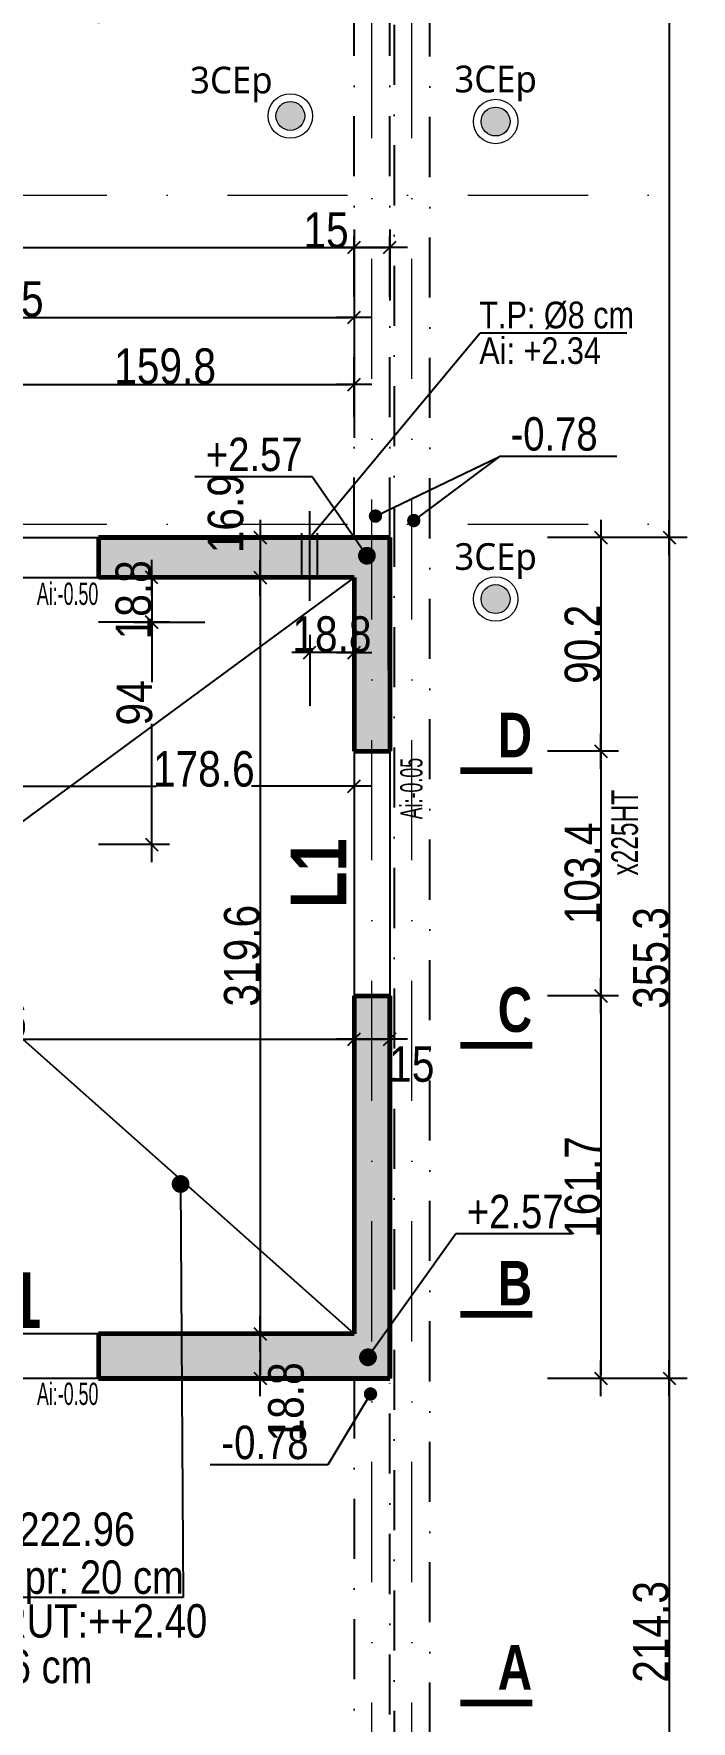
# Model space of a CAD drawing. Header units: millimetres. Extents: x 27344 to 33753, y -41751 to -37578.
# Drawn here: x 32380 to 32658, y -39398 to -38685 of the extents above; entities that cross this region are included whole.
import ezdxf
from ezdxf.enums import TextEntityAlignment as Align

# ---------------------------------------------------------------- set-up
doc = ezdxf.new("R2010")
doc.units = ezdxf.units.MM
doc.linetypes.add('TIRETPTX2', pattern=[50.8, 25.4, -12.7, 0, -12.7])
for name, color, linetype in [('01_cote_gen', 4, 'Continuous'), ('01_linteaux', 2, 'Continuous'), ('01_poch_murs', 253, 'Continuous'), ('01_resv', 32, 'Continuous'), ('01_texte', 230, 'Continuous'), ('AA_COTES', 2, 'Continuous')]:
    doc.layers.add(name, color=color, linetype=linetype)
doc.layers.add('01_murs_coup', color=5, linetype='Continuous', lineweight=60)
doc.layers.add('01_tram_axes', color=2, linetype='TIRETPTX2', lineweight=9)
doc.styles.add('ARIAL NA', font='ARIALN.TTF')
doc.styles.add('impact', font='impact.ttf')
doc.styles.add('STYLE2', font='ARIALN.TTF')
doc.styles.add('Trebuchet MS (bold italic)', font='trebucbi.ttf')
doc.dimstyles.new('JB50', dxfattribs={"dimscale": 0.1, "dimtxt": 150, "dimasz": 15, "dimexe": 0.1, "dimexo": 0.1, "dimgap": 0.09, "dimtad": 1, "dimdec": 1, "dimdsep": 46, "dimtxsty": 'STYLE2', "dimblk1": 'BOND_G', "dimblk2": 'BOND_D', "dimsah": 1, "dimcen": 1.5, "dimdle": 0.01, "dimse1": 1, "dimse2": 1, "dimclrd": 4, "dimclre": 2, "dimclrt": 6, "dimazin": 2, "dimtfac": 2.333333, "dimtdec": 1, "dimtix": 1, "dimtmove": 2, "dimatfit": 3, "dimldrblk": 'BOND_G', "dimfxl": 1, "dimtolj": 1, "dimtzin": 0, "dimarcsym": 0})

# ---------------------------------------------------------------- blocks, each defined once
blk = doc.blocks.new('BOND_G')
at = {"layer": 'AA_COTES', "color": 0}
for p, q in [((0, -5), (0, 15)), ((5, 0), (-5, 0)), ((1.77, 1.77), (-1.77, -1.77))]:
    blk.add_line(p, q, dxfattribs=at)
blk = doc.blocks.new('BOND_D')
at = {"layer": 'AA_COTES', "color": 0}
for p, q in [((0, 5), (0, -15)), ((5, 0), (-5, 0)), ((-1.77, -1.77), (1.77, 1.77))]:
    blk.add_line(p, q, dxfattribs=at)
blk = doc.blocks.new('*D3616')
at = {"layer": '01_cote_gen', "color": 4, "lineweight": -2, "ltscale": 0.1, "transparency": 16777216}
blk.add_line((32528.87, -39621.58), (32179.33, -39621.58), dxfattribs=at)
at = {"layer": 'Defpoints', "color": 0, "ltscale": 0.1, "transparency": 16777216}
for p in [(32530.37, -39252.82), (32177.83, -39256.39), (32177.83, -39621.58)]:
    blk.add_point(p, dxfattribs=at)
at = {"layer": '01_cote_gen', "color": 4, "lineweight": -2, "ltscale": 0.1, "transparency": 16777216, "xscale": 1.5, "yscale": 1.5, "zscale": 1.5, "rotation": 180}
blk.add_blockref('BOND_D', (32177.83, -39621.58), dxfattribs=at)
at = {"layer": '01_cote_gen', "color": 4, "lineweight": -2, "ltscale": 0.1, "transparency": 16777216, "xscale": 1.5, "yscale": 1.5, "zscale": 1.5}
blk.add_blockref('BOND_G', (32530.37, -39621.58), dxfattribs=at)
at = {"layer": '01_cote_gen', "color": 6, "ltscale": 0.1, "transparency": 16777216, "insert": (32354.1, -39613.92), "char_height": 15, "attachment_point": 5, "style": 'STYLE2'}
blk.add_mtext('\\A1;352.5', dxfattribs=at)
blk = doc.blocks.new('*D3617')
at = {"layer": '01_cote_gen', "color": 4, "lineweight": -2, "ltscale": 0.1, "transparency": 16777216}
blk.add_line((32528.87, -39593.63), (32408.73, -39593.63), dxfattribs=at)
at = {"layer": 'Defpoints', "color": 0, "ltscale": 0.1, "transparency": 16777216}
for p in [(32407.23, -39252.82), (32530.37, -39252.82), (32407.23, -39593.63)]:
    blk.add_point(p, dxfattribs=at)
at = {"layer": '01_cote_gen', "color": 4, "lineweight": -2, "ltscale": 0.1, "transparency": 16777216, "xscale": 1.5, "yscale": 1.5, "zscale": 1.5, "rotation": 180}
blk.add_blockref('BOND_D', (32407.23, -39593.63), dxfattribs=at)
at = {"layer": '01_cote_gen', "color": 4, "lineweight": -2, "ltscale": 0.1, "transparency": 16777216, "xscale": 1.5, "yscale": 1.5, "zscale": 1.5}
blk.add_blockref('BOND_G', (32530.37, -39593.63), dxfattribs=at)
at = {"layer": '01_cote_gen', "color": 6, "ltscale": 0.1, "transparency": 16777216, "insert": (32468.8, -39585.96), "char_height": 15, "attachment_point": 5, "style": 'STYLE2'}
blk.add_mtext('\\A1;123.1', dxfattribs=at)
blk = doc.blocks.new('*D3618')
at = {"layer": '01_cote_gen', "color": 4, "lineweight": -2, "ltscale": 0.1, "transparency": 16777216}
blk.add_line((32405.73, -39593.63), (32305.3, -39593.63), dxfattribs=at)
at = {"layer": 'Defpoints', "color": 0, "ltscale": 0.1, "transparency": 16777216}
for p in [(32303.8, -39252.82), (32407.23, -39252.82), (32303.8, -39593.63)]:
    blk.add_point(p, dxfattribs=at)
at = {"layer": '01_cote_gen', "color": 4, "lineweight": -2, "ltscale": 0.1, "transparency": 16777216, "xscale": 1.5, "yscale": 1.5, "zscale": 1.5, "rotation": 180}
blk.add_blockref('BOND_D', (32303.8, -39593.63), dxfattribs=at)
at = {"layer": '01_cote_gen', "color": 4, "lineweight": -2, "ltscale": 0.1, "transparency": 16777216, "xscale": 1.5, "yscale": 1.5, "zscale": 1.5}
blk.add_blockref('BOND_G', (32407.23, -39593.63), dxfattribs=at)
at = {"layer": '01_cote_gen', "color": 6, "ltscale": 0.1, "transparency": 16777216, "insert": (32355.51, -39585.96), "char_height": 15, "attachment_point": 5, "style": 'STYLE2'}
blk.add_mtext('\\A1;103.4', dxfattribs=at)
blk = doc.blocks.new('*D3472')
at = {"layer": '01_cote_gen', "color": 4, "lineweight": -2, "ltscale": 0.1, "transparency": 16777216}
blk.add_line((32408.73, -38657.63), (32528.87, -38657.63), dxfattribs=at)
at = {"layer": 'Defpoints', "color": 0, "ltscale": 0.1, "transparency": 16777216}
for p in [(32530.37, -38657.63), (32407.23, -38682.56), (32530.37, -38693.97)]:
    blk.add_point(p, dxfattribs=at)
at = {"layer": '01_cote_gen', "color": 4, "lineweight": -2, "ltscale": 0.1, "transparency": 16777216, "xscale": 1.5, "yscale": 1.5, "zscale": 1.5, "rotation": 180}
blk.add_blockref('BOND_G', (32407.23, -38657.63), dxfattribs=at)
at = {"layer": '01_cote_gen', "color": 4, "lineweight": -2, "ltscale": 0.1, "transparency": 16777216, "xscale": 1.5, "yscale": 1.5, "zscale": 1.5}
blk.add_blockref('BOND_D', (32530.37, -38657.63), dxfattribs=at)
at = {"layer": '01_cote_gen', "color": 6, "ltscale": 0.1, "transparency": 16777216, "insert": (32468.8, -38649.97), "char_height": 15, "attachment_point": 5, "style": 'STYLE2'}
blk.add_mtext('\\A1;123.1', dxfattribs=at)
blk = doc.blocks.new('*D3632')
at = {"layer": '01_cote_gen', "color": 4, "lineweight": -2, "ltscale": 0.1, "transparency": 16777216}
for p, q in [((32429.76, -38912.9), (32429.76, -38911.4)), ((32429.76, -38914.4), (32429.76, -38933.21)), ((32429.76, -38934.71), (32429.76, -38936.21))]:
    blk.add_line(p, q, dxfattribs=at)
at = {"layer": 'Defpoints', "color": 0, "ltscale": 0.1, "transparency": 16777216}
for p in [(32414.21, -38914.4), (32336.75, -38933.21), (32429.76, -38933.21)]:
    blk.add_point(p, dxfattribs=at)
at = {"layer": '01_cote_gen', "color": 4, "lineweight": -2, "ltscale": 0.1, "transparency": 16777216, "xscale": 1.5, "yscale": 1.5, "zscale": 1.5}
for name, p, rotation in [('BOND_G', (32429.76, -38914.4), 270), ('BOND_D', (32429.76, -38933.21), 90)]:
    blk.add_blockref(name, p, dxfattribs=dict(at, rotation=rotation))
at = {"layer": '01_cote_gen', "color": 6, "ltscale": 0.1, "transparency": 16777216, "insert": (32422.09, -38923.8), "char_height": 15, "attachment_point": 5, "rotation": 90, "style": 'STYLE2'}
blk.add_mtext('\\A1;18.8', dxfattribs=at)
blk = doc.blocks.new('*D3633')
at = {"layer": '01_cote_gen', "color": 4, "lineweight": -2, "ltscale": 0.1, "transparency": 16777216}
for p, q in [((32429.76, -38934.71), (32429.76, -38958.55)), ((32429.76, -39025.71), (32429.76, -38976.14))]:
    blk.add_line(p, q, dxfattribs=at)
at = {"layer": 'Defpoints', "color": 0, "ltscale": 0.1, "transparency": 16777216}
for p in [(32336.75, -38933.21), (32336.75, -39027.21), (32429.76, -39027.21)]:
    blk.add_point(p, dxfattribs=at)
at = {"layer": '01_cote_gen', "color": 4, "lineweight": -2, "ltscale": 0.1, "transparency": 16777216, "xscale": 1.5, "yscale": 1.5, "zscale": 1.5}
for name, p, rotation in [('BOND_G', (32429.76, -38933.21), 90), ('BOND_D', (32429.76, -39027.21), 270)]:
    blk.add_blockref(name, p, dxfattribs=dict(at, rotation=rotation))
at = {"layer": '01_cote_gen', "color": 6, "ltscale": 0.1, "transparency": 16777216, "insert": (32422.55, -38967.35), "char_height": 15, "attachment_point": 5, "rotation": 90, "style": 'STYLE2'}
blk.add_mtext('\\A1;94', dxfattribs=at)
blk = doc.blocks.new('*D3635')
at = {"layer": '01_cote_gen', "color": 4, "lineweight": -2, "ltscale": 0.1, "transparency": 16777216}
for p, q in [((32338.25, -39002.54), (32431.6, -39002.54)), ((32513.83, -39002.54), (32471.96, -39002.54))]:
    blk.add_line(p, q, dxfattribs=at)
at = {"layer": 'Defpoints', "color": 0, "ltscale": 0.1, "transparency": 16777216}
for p in [(32515.33, -39002.54), (32336.75, -39009.59), (32515.33, -39009.59)]:
    blk.add_point(p, dxfattribs=at)
at = {"layer": '01_cote_gen', "color": 4, "lineweight": -2, "ltscale": 0.1, "transparency": 16777216, "xscale": 1.5, "yscale": 1.5, "zscale": 1.5, "rotation": 180}
blk.add_blockref('BOND_G', (32336.75, -39002.54), dxfattribs=at)
at = {"layer": '01_cote_gen', "color": 4, "lineweight": -2, "ltscale": 0.1, "transparency": 16777216, "xscale": 1.5, "yscale": 1.5, "zscale": 1.5}
blk.add_blockref('BOND_D', (32515.33, -39002.54), dxfattribs=at)
at = {"layer": '01_cote_gen', "color": 6, "ltscale": 0.1, "transparency": 16777216, "insert": (32451.78, -38995.33), "char_height": 15, "attachment_point": 5, "style": 'STYLE2'}
blk.add_mtext('\\A1;178.6', dxfattribs=at)
blk = doc.blocks.new('*D3510')
at = {"layer": '01_cote_gen', "color": 4, "lineweight": -2, "ltscale": 0.1, "transparency": 16777216}
blk.add_line((32211.33, -38804.41), (32513.83, -38804.41), dxfattribs=at)
at = {"layer": 'Defpoints', "color": 0, "ltscale": 0.1, "transparency": 16777216}
for p in [(32515.33, -38804.41), (32209.83, -38825.56), (32515.33, -38883.51)]:
    blk.add_point(p, dxfattribs=at)
at = {"layer": '01_cote_gen', "color": 4, "lineweight": -2, "ltscale": 0.1, "transparency": 16777216, "xscale": 1.5, "yscale": 1.5, "zscale": 1.5, "rotation": 180}
blk.add_blockref('BOND_G', (32209.83, -38804.41), dxfattribs=at)
at = {"layer": '01_cote_gen', "color": 4, "lineweight": -2, "ltscale": 0.1, "transparency": 16777216, "xscale": 1.5, "yscale": 1.5, "zscale": 1.5}
blk.add_blockref('BOND_D', (32515.33, -38804.41), dxfattribs=at)
at = {"layer": '01_cote_gen', "color": 6, "ltscale": 0.1, "transparency": 16777216, "insert": (32362.58, -38796.74), "char_height": 15, "attachment_point": 5, "style": 'STYLE2'}
blk.add_mtext('\\A1;305.5', dxfattribs=at)
blk = doc.blocks.new('*D3511')
at = {"layer": '01_cote_gen', "color": 4, "lineweight": -2, "ltscale": 0.1, "transparency": 16777216}
blk.add_line((31966.93, -38774.82), (32513.83, -38774.82), dxfattribs=at)
at = {"layer": 'Defpoints', "color": 0, "ltscale": 0.1, "transparency": 16777216}
for p in [(32515.33, -38774.82), (31965.43, -38818.67), (32515.33, -38818.67)]:
    blk.add_point(p, dxfattribs=at)
at = {"layer": '01_cote_gen', "color": 4, "lineweight": -2, "ltscale": 0.1, "transparency": 16777216, "xscale": 1.5, "yscale": 1.5, "zscale": 1.5, "rotation": 180}
blk.add_blockref('BOND_G', (31965.43, -38774.82), dxfattribs=at)
at = {"layer": '01_cote_gen', "color": 4, "lineweight": -2, "ltscale": 0.1, "transparency": 16777216, "xscale": 1.5, "yscale": 1.5, "zscale": 1.5}
blk.add_blockref('BOND_D', (32515.33, -38774.82), dxfattribs=at)
at = {"layer": '01_cote_gen', "color": 6, "ltscale": 0.1, "transparency": 16777216, "insert": (32240.38, -38767.16), "char_height": 15, "attachment_point": 5, "style": 'STYLE2'}
blk.add_mtext('\\A1;549.9', dxfattribs=at)
blk = doc.blocks.new('*D3513')
at = {"layer": '01_cote_gen', "color": 4, "lineweight": -2, "ltscale": 0.1, "transparency": 16777216}
blk.add_line((32516.83, -38774.82), (32528.87, -38774.82), dxfattribs=at)
at = {"layer": 'Defpoints', "color": 0, "ltscale": 0.1, "transparency": 16777216}
for p in [(32530.37, -38774.82), (32515.33, -38789.44), (32530.37, -38866.59)]:
    blk.add_point(p, dxfattribs=at)
at = {"layer": '01_cote_gen', "color": 4, "lineweight": -2, "ltscale": 0.1, "transparency": 16777216, "xscale": 1.5, "yscale": 1.5, "zscale": 1.5, "rotation": 180}
blk.add_blockref('BOND_G', (32515.33, -38774.82), dxfattribs=at)
at = {"layer": '01_cote_gen', "color": 4, "lineweight": -2, "ltscale": 0.1, "transparency": 16777216, "xscale": 1.5, "yscale": 1.5, "zscale": 1.5}
blk.add_blockref('BOND_D', (32530.37, -38774.82), dxfattribs=at)
at = {"layer": '01_cote_gen', "color": 6, "ltscale": 0.1, "transparency": 16777216, "insert": (32503.45, -38767.62), "char_height": 15, "attachment_point": 5, "style": 'STYLE2'}
blk.add_mtext('\\A1;15', dxfattribs=at)
blk = doc.blocks.new('*D3671')
at = {"layer": '01_cote_gen', "color": 4, "lineweight": -2, "ltscale": 0.1, "transparency": 16777216}
blk.add_line((32357.03, -38832.8), (32513.83, -38832.8), dxfattribs=at)
at = {"layer": 'Defpoints', "color": 0, "ltscale": 0.1, "transparency": 16777216}
for p in [(32515.33, -38832.8), (32355.53, -38835.96), (32515.33, -38840.62)]:
    blk.add_point(p, dxfattribs=at)
at = {"layer": '01_cote_gen', "color": 4, "lineweight": -2, "ltscale": 0.1, "transparency": 16777216, "xscale": 1.5, "yscale": 1.5, "zscale": 1.5, "rotation": 180}
blk.add_blockref('BOND_G', (32355.53, -38832.8), dxfattribs=at)
at = {"layer": '01_cote_gen', "color": 4, "lineweight": -2, "ltscale": 0.1, "transparency": 16777216, "xscale": 1.5, "yscale": 1.5, "zscale": 1.5}
blk.add_blockref('BOND_D', (32515.33, -38832.8), dxfattribs=at)
at = {"layer": '01_cote_gen', "color": 6, "ltscale": 0.1, "transparency": 16777216, "insert": (32435.43, -38825.13), "char_height": 15, "attachment_point": 5, "style": 'STYLE2'}
blk.add_mtext('\\A1;159.8', dxfattribs=at)
blk = doc.blocks.new('*D3683')
at = {"layer": '01_cote_gen', "color": 4, "lineweight": -2, "ltscale": 0.1, "transparency": 16777216}
blk.add_line((32648.53, -38898.98), (32648.53, -39251.32), dxfattribs=at)
at = {"layer": 'Defpoints', "color": 0, "ltscale": 0.1, "transparency": 16777216}
for p in [(32488.35, -38897.48), (32488.35, -39252.82), (32648.53, -39252.82)]:
    blk.add_point(p, dxfattribs=at)
at = {"layer": '01_cote_gen', "color": 4, "lineweight": -2, "ltscale": 0.1, "transparency": 16777216, "xscale": 1.5, "yscale": 1.5, "zscale": 1.5}
for name, p, rotation in [('BOND_G', (32648.53, -38897.48), 90), ('BOND_D', (32648.53, -39252.82), 270)]:
    blk.add_blockref(name, p, dxfattribs=dict(at, rotation=rotation))
at = {"layer": '01_cote_gen', "color": 6, "ltscale": 0.1, "transparency": 16777216, "insert": (32640.86, -39075.15), "char_height": 15, "attachment_point": 5, "rotation": 90, "style": 'STYLE2'}
blk.add_mtext('\\A1;355.3', dxfattribs=at)
blk = doc.blocks.new('*D3684')
at = {"layer": '01_cote_gen', "color": 4, "lineweight": -2, "ltscale": 0.1, "transparency": 16777216}
blk.add_line((32648.53, -39254.32), (32648.53, -39465.62), dxfattribs=at)
at = {"layer": 'Defpoints', "color": 0, "ltscale": 0.1, "transparency": 16777216}
for p in [(32355.51, -39252.82), (32145.51, -39467.12), (32648.53, -39467.12)]:
    blk.add_point(p, dxfattribs=at)
at = {"layer": '01_cote_gen', "color": 4, "lineweight": -2, "ltscale": 0.1, "transparency": 16777216, "xscale": 1.5, "yscale": 1.5, "zscale": 1.5}
for name, p, rotation in [('BOND_G', (32648.53, -39252.82), 90), ('BOND_D', (32648.53, -39467.12), 270)]:
    blk.add_blockref(name, p, dxfattribs=dict(at, rotation=rotation))
at = {"layer": '01_cote_gen', "color": 6, "ltscale": 0.1, "transparency": 16777216, "insert": (32640.86, -39359.97), "char_height": 15, "attachment_point": 5, "rotation": 90, "style": 'STYLE2'}
blk.add_mtext('\\A1;214.3', dxfattribs=at)
blk = doc.blocks.new('*D3685')
at = {"layer": '01_cote_gen', "color": 4, "lineweight": -2, "ltscale": 0.1, "transparency": 16777216}
blk.add_line((32648.53, -38188.34), (32648.53, -38895.98), dxfattribs=at)
at = {"layer": 'Defpoints', "color": 0, "ltscale": 0.1, "transparency": 16777216}
for p in [(32635.49, -38186.84), (32627.38, -38897.48), (32648.53, -38897.48)]:
    blk.add_point(p, dxfattribs=at)
at = {"layer": '01_cote_gen', "color": 4, "lineweight": -2, "ltscale": 0.1, "transparency": 16777216, "xscale": 1.5, "yscale": 1.5, "zscale": 1.5}
for name, p, rotation in [('BOND_G', (32648.53, -38186.84), 90), ('BOND_D', (32648.53, -38897.48), 270)]:
    blk.add_blockref(name, p, dxfattribs=dict(at, rotation=rotation))
at = {"layer": '01_cote_gen', "color": 6, "ltscale": 0.1, "transparency": 16777216, "insert": (32640.86, -38542.16), "char_height": 15, "attachment_point": 5, "rotation": 90, "style": 'STYLE2'}
blk.add_mtext('\\A1;710.6', dxfattribs=at)
blk = doc.blocks.new('*D3686')
at = {"layer": '01_cote_gen', "color": 4, "lineweight": -2, "ltscale": 0.1, "transparency": 16777216}
blk.add_line((32619.58, -38898.98), (32619.58, -38986.22), dxfattribs=at)
at = {"layer": 'Defpoints', "color": 0, "ltscale": 0.1, "transparency": 16777216}
for p in [(32506.67, -38897.48), (32530.37, -38987.72), (32619.58, -38987.72)]:
    blk.add_point(p, dxfattribs=at)
at = {"layer": '01_cote_gen', "color": 4, "lineweight": -2, "ltscale": 0.1, "transparency": 16777216, "xscale": 1.5, "yscale": 1.5, "zscale": 1.5}
for name, p, rotation in [('BOND_G', (32619.58, -38897.48), 90), ('BOND_D', (32619.58, -38987.72), 270)]:
    blk.add_blockref(name, p, dxfattribs=dict(at, rotation=rotation))
at = {"layer": '01_cote_gen', "color": 6, "ltscale": 0.1, "transparency": 16777216, "insert": (32611.91, -38942.6), "char_height": 15, "attachment_point": 5, "rotation": 90, "style": 'STYLE2'}
blk.add_mtext('\\A1;90.2', dxfattribs=at)
blk = doc.blocks.new('*D3687')
at = {"layer": '01_cote_gen', "color": 4, "lineweight": -2, "ltscale": 0.1, "transparency": 16777216}
blk.add_line((32619.58, -38989.22), (32619.58, -39089.62), dxfattribs=at)
at = {"layer": 'Defpoints', "color": 0, "ltscale": 0.1, "transparency": 16777216}
for p in [(32612.53, -38987.72), (32522.85, -39091.12), (32619.58, -39091.12)]:
    blk.add_point(p, dxfattribs=at)
at = {"layer": '01_cote_gen', "color": 4, "lineweight": -2, "ltscale": 0.1, "transparency": 16777216, "xscale": 1.5, "yscale": 1.5, "zscale": 1.5}
for name, p, rotation in [('BOND_G', (32619.58, -38987.72), 90), ('BOND_D', (32619.58, -39091.12), 270)]:
    blk.add_blockref(name, p, dxfattribs=dict(at, rotation=rotation))
at = {"layer": '01_cote_gen', "color": 6, "ltscale": 0.1, "transparency": 16777216, "insert": (32611.91, -39039.42), "char_height": 15, "attachment_point": 5, "rotation": 90, "style": 'STYLE2'}
blk.add_mtext('\\A1;103.4', dxfattribs=at)
blk = doc.blocks.new('*D3688')
at = {"layer": '01_cote_gen', "color": 4, "lineweight": -2, "ltscale": 0.1, "transparency": 16777216}
blk.add_line((32619.58, -39092.62), (32619.58, -39251.32), dxfattribs=at)
at = {"layer": 'Defpoints', "color": 0, "ltscale": 0.1, "transparency": 16777216}
for p in [(32598.43, -39091.12), (32493.2, -39252.82), (32619.58, -39252.82)]:
    blk.add_point(p, dxfattribs=at)
at = {"layer": '01_cote_gen', "color": 4, "lineweight": -2, "ltscale": 0.1, "transparency": 16777216, "xscale": 1.5, "yscale": 1.5, "zscale": 1.5}
for name, p, rotation in [('BOND_G', (32619.58, -39091.12), 90), ('BOND_D', (32619.58, -39252.82), 270)]:
    blk.add_blockref(name, p, dxfattribs=dict(at, rotation=rotation))
at = {"layer": '01_cote_gen', "color": 6, "ltscale": 0.1, "transparency": 16777216, "insert": (32611.91, -39171.97), "char_height": 15, "attachment_point": 5, "rotation": 90, "style": 'STYLE2'}
blk.add_mtext('\\A1;161.7', dxfattribs=at)
blk = doc.blocks.new('*D3689')
at = {"layer": '01_cote_gen', "color": 4, "lineweight": -2, "ltscale": 0.1, "transparency": 16777216}
blk.add_line((32475.58, -38898.98), (32475.58, -38912.9), dxfattribs=at)
at = {"layer": 'Defpoints', "color": 0, "ltscale": 0.1, "transparency": 16777216}
for p in [(32468.8, -38897.48), (32475.58, -38914.4), (32475.58, -38914.4)]:
    blk.add_point(p, dxfattribs=at)
at = {"layer": '01_cote_gen', "color": 4, "lineweight": -2, "ltscale": 0.1, "transparency": 16777216, "xscale": 1.5, "yscale": 1.5, "zscale": 1.5}
for name, p, rotation in [('BOND_G', (32475.58, -38897.48), 90), ('BOND_D', (32475.58, -38914.4), 270)]:
    blk.add_blockref(name, p, dxfattribs=dict(at, rotation=rotation))
at = {"layer": '01_cote_gen', "color": 6, "ltscale": 0.1, "transparency": 16777216, "insert": (32461.06, -38887.39), "char_height": 15, "attachment_point": 5, "rotation": 90, "style": 'STYLE2'}
blk.add_mtext('\\A1;16.9', dxfattribs=at)
blk = doc.blocks.new('*D3690')
at = {"layer": '01_cote_gen', "color": 4, "lineweight": -2, "ltscale": 0.1, "transparency": 16777216}
blk.add_line((32475.58, -38915.9), (32475.58, -39232.52), dxfattribs=at)
at = {"layer": 'Defpoints', "color": 0, "ltscale": 0.1, "transparency": 16777216}
for p in [(32482.63, -38914.4), (32472.98, -39234.02), (32475.58, -39234.02)]:
    blk.add_point(p, dxfattribs=at)
at = {"layer": '01_cote_gen', "color": 4, "lineweight": -2, "ltscale": 0.1, "transparency": 16777216, "xscale": 1.5, "yscale": 1.5, "zscale": 1.5}
for name, p, rotation in [('BOND_G', (32475.58, -38914.4), 90), ('BOND_D', (32475.58, -39234.02), 270)]:
    blk.add_blockref(name, p, dxfattribs=dict(at, rotation=rotation))
at = {"layer": '01_cote_gen', "color": 6, "ltscale": 0.1, "transparency": 16777216, "insert": (32467.92, -39074.21), "char_height": 15, "attachment_point": 5, "rotation": 90, "style": 'STYLE2'}
blk.add_mtext('\\A1;319.6', dxfattribs=at)
blk = doc.blocks.new('*D3691')
at = {"layer": '01_cote_gen', "color": 4, "lineweight": -2, "ltscale": 0.1, "transparency": 16777216}
blk.add_line((32475.58, -39235.52), (32475.58, -39251.32), dxfattribs=at)
at = {"layer": 'Defpoints', "color": 0, "ltscale": 0.1, "transparency": 16777216}
for p in [(32461.28, -39234.02), (32461.28, -39252.82), (32475.58, -39252.82)]:
    blk.add_point(p, dxfattribs=at)
at = {"layer": '01_cote_gen', "color": 4, "lineweight": -2, "ltscale": 0.1, "transparency": 16777216, "xscale": 1.5, "yscale": 1.5, "zscale": 1.5}
for name, p, rotation in [('BOND_G', (32475.58, -39234.02), 90), ('BOND_D', (32475.58, -39252.82), 270)]:
    blk.add_blockref(name, p, dxfattribs=dict(at, rotation=rotation))
at = {"layer": '01_cote_gen', "color": 6, "ltscale": 0.1, "transparency": 16777216, "insert": (32486.6, -39262.76), "char_height": 15, "attachment_point": 5, "rotation": 90, "style": 'STYLE2'}
blk.add_mtext('\\A1;18.8', dxfattribs=at)
blk = doc.blocks.new('*D3721')
at = {"layer": '01_cote_gen', "color": 4, "lineweight": -2, "ltscale": 0.1, "transparency": 16777216}
blk.add_line((32197.23, -39109.51), (32513.83, -39109.51), dxfattribs=at)
at = {"layer": 'Defpoints', "color": 0, "ltscale": 0.1, "transparency": 16777216}
for p in [(32515.33, -39109.51), (32515.33, -39120.01), (32195.73, -39130.66)]:
    blk.add_point(p, dxfattribs=at)
at = {"layer": '01_cote_gen', "color": 4, "lineweight": -2, "ltscale": 0.1, "transparency": 16777216, "xscale": 1.5, "yscale": 1.5, "zscale": 1.5, "rotation": 180}
blk.add_blockref('BOND_G', (32195.73, -39109.51), dxfattribs=at)
at = {"layer": '01_cote_gen', "color": 4, "lineweight": -2, "ltscale": 0.1, "transparency": 16777216, "xscale": 1.5, "yscale": 1.5, "zscale": 1.5}
blk.add_blockref('BOND_D', (32515.33, -39109.51), dxfattribs=at)
at = {"layer": '01_cote_gen', "color": 6, "ltscale": 0.1, "transparency": 16777216, "insert": (32355.53, -39101.84), "char_height": 15, "attachment_point": 5, "style": 'STYLE2'}
blk.add_mtext('\\A1;319.6', dxfattribs=at)
blk = doc.blocks.new('*D3722')
at = {"layer": '01_cote_gen', "color": 4, "lineweight": -2, "ltscale": 0.1, "transparency": 16777216}
blk.add_line((32516.83, -39109.51), (32528.87, -39109.51), dxfattribs=at)
at = {"layer": 'Defpoints', "color": 0, "ltscale": 0.1, "transparency": 16777216}
for p in [(32530.37, -39109.51), (32530.37, -39114.97), (32515.33, -39120.01)]:
    blk.add_point(p, dxfattribs=at)
at = {"layer": '01_cote_gen', "color": 4, "lineweight": -2, "ltscale": 0.1, "transparency": 16777216, "xscale": 1.5, "yscale": 1.5, "zscale": 1.5, "rotation": 180}
blk.add_blockref('BOND_G', (32515.33, -39109.51), dxfattribs=at)
at = {"layer": '01_cote_gen', "color": 4, "lineweight": -2, "ltscale": 0.1, "transparency": 16777216, "xscale": 1.5, "yscale": 1.5, "zscale": 1.5}
blk.add_blockref('BOND_D', (32530.37, -39109.51), dxfattribs=at)
at = {"layer": '01_cote_gen', "color": 6, "ltscale": 0.1, "transparency": 16777216, "insert": (32539.7, -39120.07), "char_height": 15, "attachment_point": 5, "style": 'STYLE2'}
blk.add_mtext('\\A1;15', dxfattribs=at)
blk = doc.blocks.new('*D3761')
at = {"layer": '01_cote_gen', "color": 4, "lineweight": -2, "ltscale": 0.1, "transparency": 16777216}
for p, q in [((32495.03, -38946.04), (32493.53, -38946.04)), ((32515.33, -38946.04), (32496.53, -38946.04)), ((32516.83, -38946.04), (32518.33, -38946.04))]:
    blk.add_line(p, q, dxfattribs=at)
at = {"layer": 'Defpoints', "color": 0, "ltscale": 0.1, "transparency": 16777216}
for p in [(32496.53, -38924.23), (32515.33, -38932.59), (32496.53, -38946.04)]:
    blk.add_point(p, dxfattribs=at)
at = {"layer": '01_cote_gen', "color": 4, "lineweight": -2, "ltscale": 0.1, "transparency": 16777216, "xscale": 1.5, "yscale": 1.5, "zscale": 1.5}
blk.add_blockref('BOND_D', (32496.53, -38946.04), dxfattribs=at)
at = {"layer": '01_cote_gen', "color": 4, "lineweight": -2, "ltscale": 0.1, "transparency": 16777216, "xscale": 1.5, "yscale": 1.5, "zscale": 1.5, "rotation": 180}
blk.add_blockref('BOND_G', (32515.33, -38946.04), dxfattribs=at)
at = {"layer": '01_cote_gen', "color": 6, "ltscale": 0.1, "transparency": 16777216, "insert": (32505.93, -38938.37), "char_height": 15, "attachment_point": 5, "style": 'STYLE2'}
blk.add_mtext('\\A1;18.8', dxfattribs=at)

msp = doc.modelspace()

# ---------------------------------------------------------------- hatches: boundary and pattern name
at = {"layer": '01_poch_murs', "ltscale": 0.1}
h = msp.add_hatch(color=256, dxfattribs=at)
h.dxf.hatch_style = 1
h.paths.add_polyline_path([(32074.47, -38897.48), (31946.63, -38897.48), (31946.63, -38931.32), (31965.43, -38931.32), (31965.43, -38914.4), (32074.47, -38914.4)])
h.paths.add_polyline_path([(32303.83, -38897.48), (32177.87, -38897.48), (32177.87, -38914.4), (32303.83, -38914.4)])
h.paths.add_polyline_path([(32530.37, -38987.72), (32515.33, -38987.72), (32515.33, -38914.4), (32407.23, -38914.4), (32407.23, -38897.48), (32530.37, -38897.48)])
h.paths.add_polyline_path([(32530.37, -39091.12), (32515.33, -39091.12), (32515.33, -39234.02), (32407.23, -39234.02), (32407.23, -39252.82), (32530.37, -39252.82)])
h.paths.add_polyline_path([(32303.8, -39234.02), (32195.73, -39234.02), (32195.73, -39064.8), (31965.43, -39064.8), (31965.43, -39027.2), (31946.63, -39027.2), (31946.63, -39293.22), (32159.03, -39293.22), (32159.03, -39448.32), (31937.19, -39448.32), (31937.19, -39467.12), (32177.83, -39467.12), (32177.83, -39252.82), (32303.8, -39252.82)])
h.paths.add_polyline_path([(32159, -39234.02), (32159.03, -39274.42), (31965.43, -39274.42), (31965.43, -39190.76), (32176.93, -39190.76), (32176.93, -39234.96), (32176.9, -39234.02)], flags=16)
h.paths.add_polyline_path([(32176.93, -39171.96), (31965.43, -39171.96), (31965.43, -39083.6), (32176.93, -39083.6)], flags=16)
h.paths.add_polyline_path([(31747.31, -39151.28), (31747.31, -39083.6), (31808.41, -39083.6), (31808.41, -39151.28)], flags=16)
h.paths.add_polyline_path([(31808.41, -39083.6), (31816.91, -39083.6), (31816.91, -39151.28), (31808.41, -39151.28)])
h.paths.add_polyline_path([(31816.91, -39083.6), (31825.33, -39083.6), (31825.33, -39064.8), (31730.39, -39064.8), (31730.39, -39293.22), (31747.31, -39293.22), (31747.31, -39168.2), (31825.33, -39168.2), (31825.33, -39151.28), (31816.91, -39151.28)])
at = {"layer": '01_resv', "ltscale": 0.1}
h = msp.add_hatch(color=256, dxfattribs=at)
h.dxf.hatch_style = 1
h.paths.add_polyline_path([(32482.24, -38719.3, 1), (32494.46, -38719.3, 1)])
h = msp.add_hatch(color=256, dxfattribs=at)
h.dxf.hatch_style = 1
h.paths.add_polyline_path([(32569, -38721.64, 1), (32581.22, -38721.64, 1)])
h = msp.add_hatch(color=256, dxfattribs=at)
h.dxf.hatch_style = 1
h.paths.add_polyline_path([(32569, -38923.46, 1), (32581.22, -38923.46, 1)])

# ---------------------------------------------------------------- linework, layer by layer
at = {"layer": '01_linteaux', "linetype": 'TIRETPTX2'}
for p, q in [((32530.37, -38897.48), (32530.37, -38171.8)), ((32532.25, -38171.8), (32532.25, -39472.76)), ((32515.33, -38897.48), (32515.33, -38186.84)), ((32547.29, -39457.72), (32547.29, -38186.84)), ((32515.33, -39252.82), (32515.33, -40703.22)), ((32530.37, -40718.26), (32530.37, -39252.82))]:
    msp.add_line(p, q, dxfattribs=at)
at = {"layer": '01_linteaux', "ltscale": 0.1}
for p, q in [((32303.83, -38897.48), (32407.23, -38897.48)), ((32303.83, -38914.4), (32407.23, -38914.4)), ((32515.33, -38987.72), (32515.33, -39091.12)), ((32530.37, -38987.72), (32530.37, -39091.12)), ((32407.23, -39234.02), (32303.8, -39234.02)), ((32407.23, -39252.82), (32303.8, -39252.82))]:
    msp.add_line(p, q, dxfattribs=at)
at = {"layer": '01_murs_coup'}
for p, q in [((32407.23, -38897.48), (32530.37, -38897.48)), ((32407.23, -38897.48), (32530.37, -38897.48)), ((32530.37, -38897.48), (32407.23, -38897.48)), ((32530.37, -38897.48), (32407.23, -38897.48)), ((32407.23, -38897.48), (32407.23, -38914.4)), ((32530.37, -38953.52), (32530.37, -38897.48)), ((32530.37, -38953.52), (32530.37, -38897.48)), ((32530.37, -38897.48), (32530.37, -38987.72)), ((32530.37, -38897.48), (32530.37, -38987.72)), ((32515.33, -38914.4), (32407.23, -38914.4)), ((32515.33, -38914.4), (32407.23, -38914.4)), ((32515.33, -38914.4), (32515.33, -38987.72)), ((32515.33, -38914.4), (32515.33, -38987.72)), ((32515.33, -38987.72), (32530.37, -38987.72)), ((32515.33, -39091.12), (32515.33, -39234.02)), ((32515.33, -39091.12), (32515.33, -39234.02)), ((32515.33, -39091.12), (32530.37, -39091.12)), ((32515.33, -39091.12), (32530.37, -39091.12)), ((32530.37, -39252.82), (32530.37, -39091.12)), ((32530.37, -39252.82), (32530.37, -39091.12)), ((32530.37, -39091.12), (32530.37, -39252.82)), ((32530.37, -39091.12), (32530.37, -39252.82)), ((32515.33, -39234.02), (32407.23, -39234.02)), ((32515.33, -39234.02), (32407.23, -39234.02)), ((32407.23, -39234.02), (32407.23, -39252.82)), ((32407.23, -39252.82), (32530.37, -39252.82)), ((32407.23, -39252.82), (32530.37, -39252.82)), ((32530.37, -39252.82), (32407.23, -39252.82)), ((32530.37, -39252.82), (32407.23, -39252.82))]:
    msp.add_line(p, q, dxfattribs=at)
at = {"layer": '01_resv', "ltscale": 0.1}
for p, q in [((32496.53, -38924.23), (32496.53, -38886.36)), ((32493.24, -38914.4), (32493.24, -38895.6)), ((32499.82, -38914.4), (32499.82, -38895.6))]:
    msp.add_line(p, q, dxfattribs=at)
at = {"layer": '01_resv', "lineweight": 18}
for centre, radius in [((32488.35, -38719.3), 9.4), ((32488.35, -38719.3), 6.11), ((32575.11, -38721.64), 9.4), ((32575.11, -38721.64), 6.11), ((32575.11, -38923.46), 9.4), ((32575.11, -38923.46), 6.11)]:
    msp.add_circle(centre, radius, dxfattribs=at)
at = {"layer": '01_resv', "ltscale": 0.1}
msp.add_solid([(32493.24, -38914.4), (32493.24, -38895.6), (32499.82, -38895.6), (32499.82, -38914.4)], dxfattribs=at)
at = {"layer": '01_texte'}
for p, q in [((32496.53, -38897.48), (32568.46, -38811.1)), ((32630.58, -38811.1), (32568.46, -38811.1)), ((32524.34, -38888.41), (32576.72, -38863.15)), ((32576.72, -38863.15), (32540.53, -38890.29)), ((32626.39, -38863.15), (32576.72, -38863.15)), ((32497.63, -38871.8), (32447.96, -38871.8)), ((32520.72, -38905.16), (32497.63, -38871.8)), ((32515.33, -38914.4), (32318.51, -39059.06)), ((32515.33, -39234.02), (32224.69, -38975.66)), ((32441.96, -39170.68), (32443.07, -39345.41)), ((32558.25, -39191.77), (32521.18, -39243.92)), ((32607.92, -39191.77), (32558.25, -39191.77)), ((32522.25, -39259.43), (32504.22, -39289.36)), ((32504.22, -39289.36), (32454.54, -39289.36)), ((32443.07, -39345.41), (32274.19, -39345.41))]:
    msp.add_line(p, q, dxfattribs=at)
for points, const_width in [([(32522.93, -38888.41, 1), (32525.75, -38888.41, 1)], 2.82), ([(32539.12, -38890.29, 1), (32541.94, -38890.29, 1)], 2.82), ([(32518.84, -38905.16, 1), (32522.6, -38905.16, 1)], 3.76), ([(32440.08, -39170.68, 1), (32443.84, -39170.68, 1)], 3.76), ([(32519.3, -39243.92, 1), (32523.06, -39243.92, 1)], 3.76), ([(32520.84, -39259.43, 1), (32523.66, -39259.43, 1)], 2.82)]:
    msp.add_lwpolyline(points, format="xyb", close=True, dxfattribs=dict(at, const_width=const_width))
at = {"layer": '01_texte', "const_width": 2.82}
for points in [[(32560.26, -38996.03), (32590.69, -38996.03)], [(32560.26, -39112.08), (32590.69, -39112.08)], [(32560.26, -39225.74), (32590.69, -39225.74)], [(32560.26, -39390.04), (32590.69, -39390.04)]]:
    msp.add_lwpolyline(points, dxfattribs=at)
at = {"layer": '01_tram_axes', "color": 253, "ltscale": 2}
for p, q in [((32522.85, -40762.75), (32522.85, -37887.75)), ((32539.77, -40762.75), (32539.77, -37887.75)), ((31037.94, -38752.74), (33640.58, -38752.74)), ((31037.94, -38891.86), (33640.58, -38891.86))]:
    msp.add_line(p, q, dxfattribs=at)

# ---------------------------------------------------------------- texts
at = {"layer": '01_resv', "style": 'Trebuchet MS (bold italic)'}
msp.add_text('3CEp', height=11.28, dxfattribs=at).set_placement((32445.97, -38709.77))
at = {"layer": '01_resv', "char_height": 11.28, "width": 9.1946, "attachment_point": 5, "line_spacing_factor": 1.003768, "style": 'Trebuchet MS (bold italic)'}
for insert in [(32575.11, -38705.57), (32575.11, -38907.39)]:
    msp.add_mtext('3CEp', dxfattribs=dict(at, insert=insert))
at = {"layer": '01_texte', "style": 'ARIAL NA'}
for s, height, p in [('T.P: %%C8 cm', 11.28, (32568.25, -38809.04)), ('Ai: +2.34', 11.28, (32568.25, -38824.11)), ('-0.78', 14.1, (32581.42, -38860.72)), ('+2.57', 14.1, (32452.65, -38869.37)), ('+2.57', 14.1, (32562.95, -39189.35)), ('-0.78', 14.1, (32459.24, -39286.94)), ('FINI: +2.46=222.96', 14.1, (32283.59, -39323.6)), ('DALLE BA Epr: 20 cm', 14.1, (32283.59, -39343.87)), ('DESSUS BRUT:++2.40', 14.1, (32283.59, -39362.37)), ('RESERVE: 6 cm', 14.1, (32283.59, -39381.65))]:
    msp.add_text(s, height=height, dxfattribs=at).set_placement(p)
at = {"layer": '01_texte', "style": 'ARIAL NA', "width": 0.7}
for p in [(32381.22, -38925.93), (32381.27, -39264.05)]:
    msp.add_text('Ai:-0.50', height=9.4, dxfattribs=at).set_placement(p)
at = {"layer": '01_texte', "style": 'impact'}
for s, p in [('D', (32583.28, -38980.93)), ('C', (32583.28, -39096.98)), ('B', (32583.28, -39212.61)), ('A', (32583.28, -39374.94))]:
    msp.add_text(s, height=18.8, dxfattribs=at).set_placement(p, align=Align.MIDDLE)
at = {"layer": '01_texte', "style": 'ARIAL NA'}
for s, height, width, p in [('Ai:-0.05', 9.4, 0.7, (32544.21, -39016.56)), ('x225HT', 11.28, 0.8, (32635.28, -39040.3))]:
    msp.add_text(s, height=height, rotation=90, dxfattribs=dict(at, width=width)).set_placement(p)
at = {"layer": '01_texte', "style": 'impact'}
msp.add_text('L1', height=23.5, rotation=90, dxfattribs=at).set_placement((32519.11, -39039.31), align=Align.BOTTOM_CENTER)
msp.add_text('L1', height=23.5, dxfattribs=at).set_placement((32368.43, -39238.52), align=Align.BOTTOM_CENTER)

# ---------------------------------------------------------------- dimensions: what is measured, and where the dimension line sits
at = {"layer": '01_cote_gen', "ltscale": 0.1}
for base, p1, p2, picture, middle in [((32648.53, -38897.48), (32635.49, -38186.84), (32627.38, -38897.48), '*D3685', (32640.86, -38542.16)), ((32648.53, -39252.82), (32488.35, -38897.48), (32488.35, -39252.82), '*D3683', (32640.86, -39075.15)), ((32619.58, -38987.72), (32506.67, -38897.48), (32530.37, -38987.72), '*D3686', (32611.91, -38942.6)), ((32429.76, -38933.21), (32414.21, -38914.4), (32336.75, -38933.21), '*D3632', (32422.09, -38923.8)), ((32475.58, -39234.02), (32482.63, -38914.4), (32472.98, -39234.02), '*D3690', (32467.92, -39074.21)), ((32619.58, -39091.12), (32612.53, -38987.72), (32522.85, -39091.12), '*D3687', (32611.91, -39039.42)), ((32619.58, -39252.82), (32598.43, -39091.12), (32493.2, -39252.82), '*D3688', (32611.91, -39171.97)), ((32648.53, -39467.12), (32355.51, -39252.82), (32145.51, -39467.12), '*D3684', (32640.86, -39359.97))]:
    dim = msp.add_linear_dim(base=base, p1=p1, p2=p2, angle=90, dimstyle='JB50', dxfattribs=at)
    dim.commit()
    dim.dimension.update_dxf_attribs({"geometry": picture, "text_midpoint": middle})
for base, p1, p2, picture, middle in [((32530.37, -38657.63), (32407.23, -38682.56), (32530.37, -38693.97), '*D3472', (32468.8, -38649.97)), ((32515.33, -38774.82), (31965.43, -38818.67), (32515.33, -38818.67), '*D3511', (32240.38, -38767.16)), ((32515.33, -38804.41), (32209.83, -38825.56), (32515.33, -38883.51), '*D3510', (32362.58, -38796.74)), ((32515.33, -38832.8), (32355.53, -38835.96), (32515.33, -38840.62), '*D3671', (32435.43, -38825.13)), ((32496.53, -38946.04), (32515.33, -38932.59), (32496.53, -38924.23), '*D3761', (32505.93, -38938.37)), ((32515.33, -39109.51), (32195.73, -39130.66), (32515.33, -39120.01), '*D3721', (32355.53, -39101.84)), ((32177.83, -39621.58), (32530.37, -39252.82), (32177.83, -39256.39), '*D3616', (32354.1, -39613.92)), ((32303.8, -39593.63), (32407.23, -39252.82), (32303.8, -39252.82), '*D3618', (32355.51, -39585.96)), ((32407.23, -39593.63), (32530.37, -39252.82), (32407.23, -39252.82), '*D3617', (32468.8, -39585.96))]:
    dim = msp.add_linear_dim(base=base, p1=p1, p2=p2, dimstyle='JB50', dxfattribs=at)
    dim.commit()
    dim.dimension.update_dxf_attribs({"geometry": picture, "text_midpoint": middle})
for base, p1, p2, picture, middle in [((32530.37, -38774.82), (32515.33, -38789.44), (32530.37, -38866.59), '*D3513', (32503.45, -38767.62)), ((32515.33, -39002.54), (32336.75, -39009.59), (32515.33, -39009.59), '*D3635', (32451.78, -38995.33)), ((32530.37, -39109.51), (32515.33, -39120.01), (32530.37, -39114.97), '*D3722', (32539.7, -39120.07))]:
    dim = msp.add_linear_dim(base=base, p1=p1, p2=p2, dimstyle='JB50', dxfattribs=at)
    dim.commit()
    dim.dimension.update_dxf_attribs({"geometry": picture, "text_midpoint": middle, "dimtype": 160})
for base, p1, p2, picture, middle in [((32475.58, -38914.4), (32468.8, -38897.48), (32475.58, -38914.4), '*D3689', (32461.06, -38887.39)), ((32429.76, -39027.21), (32336.75, -38933.21), (32336.75, -39027.21), '*D3633', (32422.55, -38967.35)), ((32475.58, -39252.82), (32461.28, -39234.02), (32461.28, -39252.82), '*D3691', (32486.6, -39262.76))]:
    dim = msp.add_linear_dim(base=base, p1=p1, p2=p2, angle=90, dimstyle='JB50', dxfattribs=at)
    dim.commit()
    dim.dimension.update_dxf_attribs({"geometry": picture, "text_midpoint": middle, "dimtype": 160})

doc.saveas('drawing.dxf')
